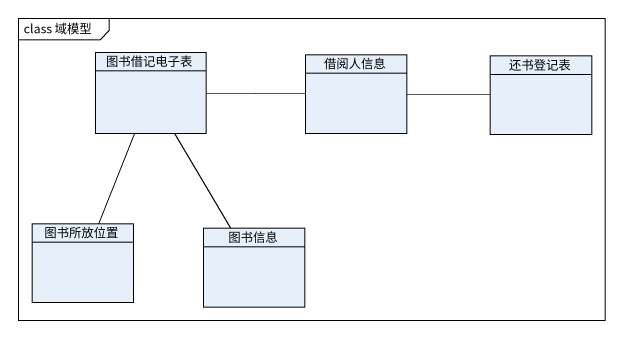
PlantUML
@startuml
mainframe class 域模型
hide circle
hide empty members
class 图书借记电子表
class 借阅人信息
class 还书登记表
class 图书所放位置
class 图书信息
图书借记电子表 -right- 借阅人信息
图书借记电子表 -- 图书所放位置
图书借记电子表 -- 图书信息
借阅人信息 -right- 还书登记表
@enduml
